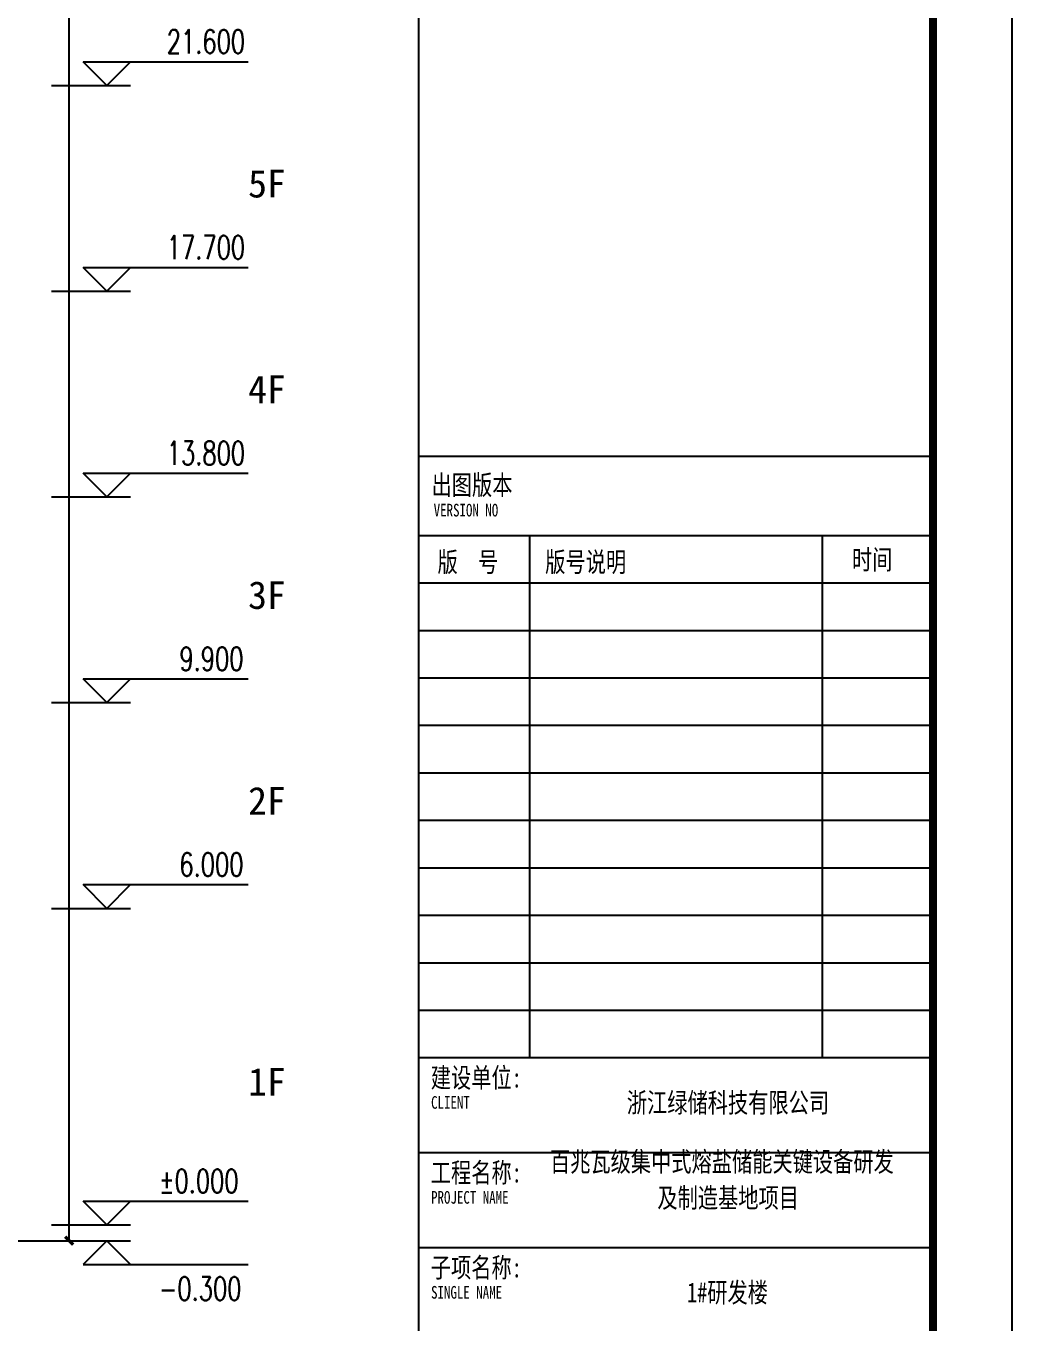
# Model space of a CAD drawing. Extents: x 1738711 to 2346805, y 1189731 to 2516152.
# Drawn here: x 2245363 to 2264082, y 1968978 to 1993567 of the extents above; entities that cross this region are included whole.
import ezdxf
from ezdxf.enums import TextEntityAlignment as Align

# ---------------------------------------------------------------- set-up
doc = ezdxf.new("R2010")
doc.units = 0
doc.header["$LTSCALE"] = 1000
doc.header["$MEASUREMENT"] = 0
for name, color, linetype in [('DIM_ELEV', 3, 'Continuous'), ('PUB_DIM', 3, 'Continuous'), ('PUB_TEXT', 7, 'Continuous'), ('TK', 4, 'Continuous')]:
    doc.layers.add(name, color=color, linetype=linetype)
doc.styles.add('_TCH_DIM', font='SIMPLEX', dxfattribs={"bigfont": 'GBCBIG'})
doc.styles.add('_TCH_DIM_T3', font='SIMPLEX', dxfattribs={"width": 0.705882, "bigfont": 'GBCBIG'})
doc.styles.add('STW', font='simhei_0.ttf')
doc.styles.add('宋体', font='SIMSUN.TTF', dxfattribs={"width": 0.75})
doc.dimstyles.new('_TCH_ARCH&&150', dxfattribs={"dimtxt": 446.25, "dimasz": 150, "dimexe": 375, "dimexo": 450, "dimgap": 189.375, "dimtad": 1, "dimdec": 0, "dimzin": 0, "dimdsep": 46, "dimtxsty": '_TCH_DIM_T3', "dimblk": 'ARCHTICK', "dimcen": 0.09, "dimclrt": 7, "dimazin": 2, "dimtfac": 1, "dimtdec": 0, "dimtix": 1, "dimtmove": 2, "dimatfit": 3, "dimfxl": 1, "dimtolj": 1, "dimtzin": 0, "dimarcsym": 0})

# ---------------------------------------------------------------- blocks, each defined once
blk = doc.blocks.new('hjashrtahreahe')
at = {"layer": 'TK', "color": 7}
for p, q in [((78001, 23200), (78001, 16600)), ((81701, 23200), (81701, 16600))]:
    blk.add_line(p, q, dxfattribs=at)
at = {"layer": 'TK', "color": 7, "const_width": 25}
for points in [[(0, 59400), (84100, 59400), (84100, 0), (0, 0)], [(76600, 24200), (83100, 24200), (83100, 16600), (76600, 16600)], [(76600, 16600), (83100, 16600), (83100, 11800), (76600, 11800)]]:
    blk.add_lwpolyline(points, close=True, dxfattribs=at)
at = {"layer": 'TK', "color": 3, "const_width": 100}
blk.add_lwpolyline([(2500, 1000), (2500, 58400), (83100, 58400), (83100, 1000)], close=True, dxfattribs=at)
at = {"layer": 'TK', "color": 7, "const_width": 25}
for points in [[(76600, 58400), (76600, 1000)], [(76600, 16600), (83100, 16600)], [(76600, 15400), (83100, 15400)], [(76600, 14200), (83100, 14200)]]:
    blk.add_lwpolyline(points, dxfattribs=at)
at = {"layer": 'TK', "color": 7}
for points in [[(76600, 23200), (83100, 23200)], [(76600, 22600), (83100, 22600)], [(76600, 22000), (83100, 22000)], [(76600, 21400), (83100, 21400)], [(76600, 20800), (83100, 20800)], [(76600, 20200), (83100, 20200)], [(76600, 19600), (83100, 19600)], [(76600, 19000), (83100, 19000)], [(76600, 18400), (83100, 18400)], [(76600, 17800), (83100, 17800)], [(76600, 17200), (83100, 17200)]]:
    blk.add_lwpolyline(points, dxfattribs=at)
at = {"layer": 'TK', "color": 7, "style": '宋体', "width": 0.75}
for s, height, p in [('出图版本', 250, (76761, 23712)), ('VERSION NO', 160, (76788, 23439)), ('版  号', 250, (76837, 22739)), ('版号说明', 250, (78198, 22739)), ('时间', 250, (82075, 22769)), ('建设单位:', 250, (76751, 16222)), ('CLIENT', 160, (76755, 15954)), ('工程名称:', 250, (76751, 15022)), ('PROJECT NAME', 160, (76755, 14754)), ('子项名称:', 250, (76751, 13822)), ('SINGLE NAME', 160, (76755, 13554))]:
    blk.add_text(s, height=height, dxfattribs=at).set_placement(p)
at = {"layer": 'TK', "style": '宋体', "width": 0.75}
for tag, height, p in [('项目负责人', 350, (6003, 57089)), ('专业负责人', 350, (6003, 56224)), ('设计人', 350, (6003, 55419)), ('版号1', 250, (77304, 22193)), ('时间1', 250, (82405, 22193)), ('版号2', 250, (77304, 21593)), ('时间2', 250, (82405, 21593)), ('版号3', 250, (77304, 20993)), ('时间3', 250, (82405, 20993)), ('建筑会签', 0.0001, (78978, 2403)), ('电气会签', 0.0001, (82128, 2403)), ('结构会签', 0.0001, (78978, 1803)), ('暖通会签', 0.0001, (82128, 1803)), ('给排水会签', 0.0001, (78978, 1250)), ('智能化会签', 0.0001, (82128, 1250))]:
    blk.add_attdef(tag, text='', height=height, dxfattribs=at).set_placement(p, align=Align.CENTER)
for tag, p in [('合作设计单位', (80816, 48986)), ('版号说明1', (79854, 22318)), ('版号说明2', (79854, 21718)), ('版号说明3', (79854, 21118)), ('浙江绿储科技有限公司', (80545, 16036)), ('百兆瓦级集中式熔盐储能关键', (80545, 14953)), ('设备研发及制造基地项目', (80545, 14603)), ('1#研发楼', (80545, 13636)), ('图名', (80545, 12436)), ('工程编号', (78978, 11461)), ('子项编号', (82128, 11461)), ('建筑', (78978, 10711)), ('图号', (82128, 10711)), ('施工图', (78978, 9961)), ('2023.03', (82128, 9961)), ('审定', (79353, 8461)), ('审核', (79353, 7711)), ('工程负责', (79353, 6961)), ('专业负责', (79353, 6211)), ('设计', (79353, 5461)), ('制图', (79353, 4711)), ('校对', (79353, 3961))]:
    blk.add_attdef(tag, text='', height=250, dxfattribs=at).set_placement(p, align=Align.MIDDLE_CENTER)
blk = doc.blocks.new('_ArchTick')
at = {"color": 0, "linetype": 'ByBlock', "const_width": 0.4}
blk.add_lwpolyline([(-0.5, -0.5), (0.5, 0.5)], dxfattribs=at)
blk = doc.blocks.new('*D3538')
at = {"layer": 'Defpoints', "color": 0, "transparency": 16777216}
for p in [(2242164, 2018839), (2246184, 2018839), (2242164, 1970539)]:
    blk.add_point(p, dxfattribs=at)
at = {"layer": 'PUB_DIM', "color": 0, "lineweight": -2, "transparency": 16777216}
for p, q in [((2242614, 2018839), (2246559, 2018839)), ((2246184, 1970539), (2246184, 2018839)), ((2242614, 1970539), (2246559, 1970539))]:
    blk.add_line(p, q, dxfattribs=at)
at = {"layer": 'PUB_DIM', "color": 0, "lineweight": -2, "transparency": 16777216, "xscale": 150, "yscale": 150, "zscale": 150}
for p, rotation in [((2246184, 2018839), 90), ((2246184, 1970539), 270)]:
    blk.add_blockref('_ArchTick', p, dxfattribs=dict(at, rotation=rotation))
at = {"layer": 'PUB_DIM', "color": 7, "transparency": 16777216, "insert": (2245771, 1994689), "char_height": 446.2, "attachment_point": 5, "rotation": 90, "style": '_TCH_DIM_T3'}
blk.add_mtext('\\A1;48300', dxfattribs=at)

msp = doc.modelspace()

# ---------------------------------------------------------------- linework, layer by layer
at = {"layer": 'DIM_ELEV'}
for p, q in [((2246897.3, 1992439.1), (2246447.3, 1992889.1)), ((2246447.3, 1992889.1), (2249579.3, 1992889.1)), ((2246897.3, 1992439.1), (2247347.3, 1992889.1)), ((2245847.3, 1992439.1), (2247347.3, 1992439.1)), ((2246897.3, 1988539.1), (2246447.3, 1988989.1)), ((2246447.3, 1988989.1), (2249579.3, 1988989.1)), ((2246897.3, 1988539.1), (2247347.3, 1988989.1)), ((2245847.3, 1988539.1), (2247347.3, 1988539.1)), ((2246897.3, 1984639.1), (2246447.3, 1985089.1)), ((2246447.3, 1985089.1), (2249579.3, 1985089.1)), ((2246897.3, 1984639.1), (2247347.3, 1985089.1)), ((2245847.3, 1984639.1), (2247347.3, 1984639.1)), ((2246897.3, 1980739.1), (2246447.3, 1981189.1)), ((2246447.3, 1981189.1), (2249579.3, 1981189.1)), ((2246897.3, 1980739.1), (2247347.3, 1981189.1)), ((2245847.3, 1980739.1), (2247347.3, 1980739.1)), ((2246897.3, 1976839.1), (2246447.3, 1977289.1)), ((2246447.3, 1977289.1), (2249579.3, 1977289.1)), ((2246897.3, 1976839.1), (2247347.3, 1977289.1)), ((2245847.3, 1976839.1), (2247347.3, 1976839.1)), ((2246897.3, 1970839.1), (2246447.3, 1971289.1)), ((2246447.3, 1971289.1), (2249579.3, 1971289.1)), ((2246897.3, 1970839.1), (2247347.3, 1971289.1)), ((2245847.3, 1970839.1), (2247347.3, 1970839.1)), ((2245847.3, 1970539.1), (2247347.3, 1970539.1)), ((2246897.3, 1970539.1), (2246447.3, 1970089.1)), ((2246897.3, 1970539.1), (2247347.3, 1970089.1)), ((2246447.3, 1970089.1), (2249579.3, 1970089.1))]:
    msp.add_line(p, q, dxfattribs=at)

# ---------------------------------------------------------------- block references
ref = msp.add_blockref('hjashrtahreahe', (2137913.5, 1949109.1), dxfattribs=dict(xscale=1.5, yscale=1.5, zscale=1.5))
ref.add_attrib('建设单位_001', '浙江绿储科技有限公司', (2256757.7, 1972968.1), dxfattribs={"layer": 'TK', "height": 375, "style": '宋体', "width": 0.75})
ref.add_attrib('工程名称_001', '百兆瓦级集中式熔盐储能关键设备研发', (2255299.7, 1971849.5), dxfattribs={"layer": 'TK', "height": 375, "style": '宋体', "width": 0.75})
ref.add_attrib('子项名称_001', '1#研发楼', (2257900.1, 1969370.2), dxfattribs={"layer": 'TK', "height": 375, "style": '宋体', "width": 0.75})
ref.add_attrib('工程名称_002', '及制造基地项目', (2257337.2, 1971164.1), dxfattribs={"layer": 'TK', "height": 375, "style": '宋体', "width": 0.75})

# ---------------------------------------------------------------- texts
at = {"style": 'STW'}
for s, p in [('5F', (2249576.4, 1990314.9)), ('4F', (2249576.4, 1986414.9)), ('3F', (2249576.4, 1982514.9)), ('2F', (2249576.4, 1978614.9)), ('1F', (2249576.4, 1973288.8))]:
    msp.add_text(s, height=525.74, dxfattribs=at).set_placement(p)
at = {"layer": 'PUB_TEXT', "color": 7, "style": '_TCH_DIM', "width": 0.705882}
for s, p in [('21.600', (2248034.3, 1993046.6)), ('17.700', (2248034.3, 1989146.6)), ('13.800', (2248034.3, 1985246.6)), ('9.900', (2248274.3, 1981346.6)), ('6.000', (2248274.3, 1977446.6)), ('%%P0.000', (2247884.3, 1971446.6)), ('-0.300', (2247884.3, 1969406.6))]:
    msp.add_text(s, height=446.25, dxfattribs=at).set_placement(p)

# ---------------------------------------------------------------- dimensions: what is measured, and where the dimension line sits
at = {"layer": 'PUB_DIM'}
dim = msp.add_aligned_dim(p1=(2242164.4, 1970539.1), p2=(2242164.4, 2018839.1), distance=-4019.1, dimstyle='_TCH_ARCH&&150', dxfattribs=at)
dim.commit()
dim.dimension.update_dxf_attribs({"geometry": '*D3538', "text_midpoint": (2245771, 1994689.1)})

doc.saveas('drawing.dxf')
